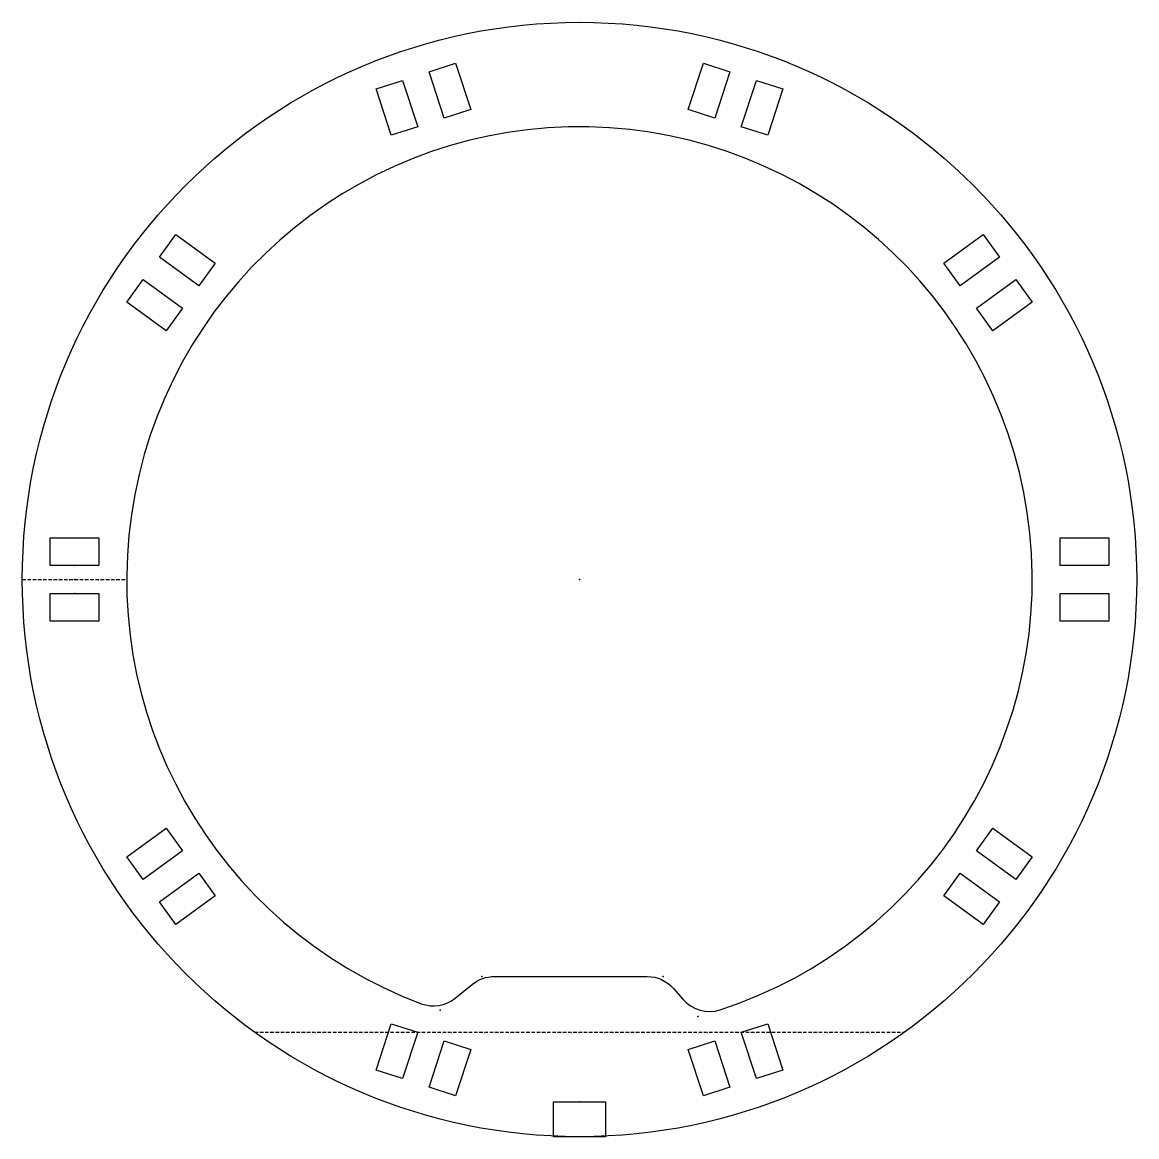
# Model space of a CAD drawing. Header units: millimetres. Extents: x -80 to 80, y -80 to 80.
import ezdxf

# ---------------------------------------------------------------- set-up
doc = ezdxf.new("R2010")
doc.units = ezdxf.units.MM
doc.linetypes.add('DASHED', pattern=[0.75, 0.5, -0.25])
doc.layers.get('0').update_dxf_attribs({"linetype": 'CONTINUOUS'})

msp = doc.modelspace()

# ---------------------------------------------------------------- linework, layer by layer
at = {"linetype": 'DASHED'}
for p, q in [((-80, 0), (-65, 0)), ((-46.64, -65), (46.64, -65))]:
    msp.add_line(p, q, dxfattribs=at)
for points in [[(-19.42, 66.24), (-21.58, 72.9), (-17.78, 74.13), (-15.62, 67.48)], [(15.62, 67.48), (17.78, 74.13), (21.58, 72.9), (19.42, 66.24)], [(-27.03, 63.77), (-29.19, 70.43), (-25.39, 71.66), (-23.22, 65)], [(23.22, 65), (25.39, 71.66), (29.19, 70.43), (27.03, 63.77)], [(-54.65, 42.18), (-60.31, 46.29), (-57.96, 49.53), (-52.3, 45.41)], [(52.3, 45.41), (57.96, 49.53), (60.31, 46.29), (54.65, 42.18)], [(-59.35, 35.7), (-65.01, 39.82), (-62.66, 43.05), (-57, 38.94)], [(57, 38.94), (62.66, 43.05), (65.01, 39.82), (59.35, 35.7)], [(-76, 6), (-69, 6), (-69, 2), (-76, 2)], [(69, 6), (76, 6), (76, 2), (69, 2)], [(-76, -2), (-69, -2), (-69, -6), (-76, -6)], [(69, -2), (76, -2), (76, -6), (69, -6)], [(-57, -38.94), (-62.66, -43.05), (-65.01, -39.82), (-59.35, -35.7)], [(59.35, -35.7), (65.01, -39.82), (62.66, -43.05), (57, -38.94)], [(-52.3, -45.41), (-57.96, -49.53), (-60.31, -46.29), (-54.65, -42.18)], [(54.65, -42.18), (60.31, -46.29), (57.96, -49.53), (52.3, -45.41)], [(-23.22, -65), (-25.39, -71.66), (-29.19, -70.43), (-27.03, -63.77)], [(27.03, -63.77), (29.19, -70.43), (25.39, -71.66), (23.22, -65)], [(-15.62, -67.48), (-17.78, -74.13), (-21.58, -72.9), (-19.42, -66.24)], [(19.42, -66.24), (21.58, -72.9), (17.78, -74.13), (15.62, -67.48)], [(-3.75, -75), (3.75, -75), (3.75, -80), (-3.75, -80)]]:
    msp.add_lwpolyline(points, close=True)
msp.add_lwpolyline([(13.49, -58.72), (14.89, -60.31, 0.301175), (20.21, -61.78, 5.883794), (-22.73, -60.9, 0.265138), (-17.84, -60.1), (-15.37, -58.11, -0.171517), (-12.23, -57), (9.73, -57, -0.216799)], format="xyb", close=True)
msp.add_circle((0, 0), 80)
for p in [(-72.5, 2), (-72.5, 0), (0, 0), (0, 0), (0, 0), (-72.5, -2), (-14, -57), (12, -57), (-20, -61.85), (17, -62.74), (0, -75)]:
    msp.add_point(p)

doc.saveas('drawing.dxf')
